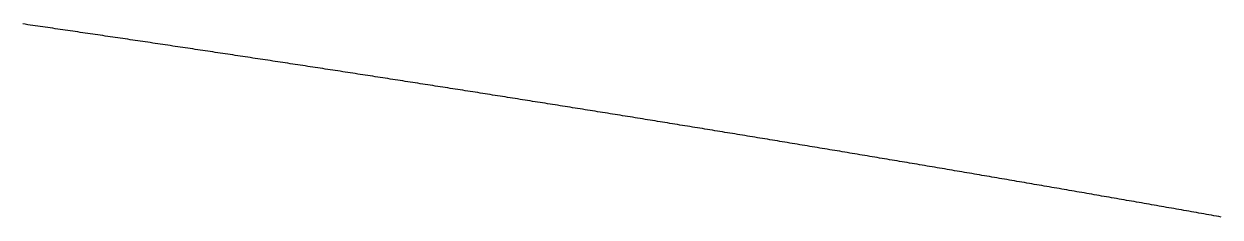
# Model space of a CAD drawing. Extents: x 6805096 to 46905100, y -25788412 to -58651.
# Drawn here: x 34637457 to 36398436, y -922886 to -639213 of the extents above; entities that cross this region are included whole.
import ezdxf

# ---------------------------------------------------------------- set-up
doc = ezdxf.new("R2010")
doc.units = 0

msp = doc.modelspace()

# ---------------------------------------------------------------- linework, layer by layer
at = {"layer": 'Layer 1'}
for p, q in [((34639298.438985, -639745.685062), (34635615.61772, -639213.21642)), ((34642981.235222, -640278.397981), (34639298.438985, -639745.685062)), ((34646664.006418, -640811.355177), (34642981.235222, -640278.397981)), ((34650346.752561, -641344.556651), (34646664.006418, -640811.355177)), ((34654029.47364, -641878.002404), (34650346.752561, -641344.556651)), ((34657712.169642, -642411.692435), (34654029.47364, -641878.002404)), ((34661394.840555, -642945.626745), (34657712.169642, -642411.692435)), ((34665077.486366, -643479.805334), (34661394.840555, -642945.626745)), ((34668760.107065, -644014.228202), (34665077.486366, -643479.805334)), ((34672442.702638, -644548.89535), (34668760.107065, -644014.228202)), ((34676125.273074, -645083.806778), (34672442.702638, -644548.89535)), ((34679807.81836, -645618.962486), (34676125.273074, -645083.806778)), ((34683490.338485, -646154.362475), (34679807.81836, -645618.962486)), ((34687172.833436, -646690.006744), (34683490.338485, -646154.362475)), ((34690855.303201, -647225.895295), (34687172.833436, -646690.006744)), ((34694537.747768, -647762.028127), (34690855.303201, -647225.895295)), ((34698220.167125, -648298.40524), (34694537.747768, -647762.028127)), ((34701902.56126, -648835.026636), (34698220.167125, -648298.40524)), ((34705584.930161, -649371.892314), (34701902.56126, -648835.026636)), ((34709267.273815, -649909.002274), (34705584.930161, -649371.892314)), ((34712949.592211, -650446.356518), (34709267.273815, -649909.002274)), ((34716631.885336, -650983.955044), (34712949.592211, -650446.356518)), ((34720314.153178, -651521.797854), (34716631.885336, -650983.955044)), ((34723996.395726, -652059.884947), (34720314.153178, -651521.797854)), ((34727678.612966, -652598.216325), (34723996.395726, -652059.884947)), ((34731360.804888, -653136.791986), (34727678.612966, -652598.216325)), ((34735042.971478, -653675.611933), (34731360.804888, -653136.791986)), ((34738725.112725, -654214.676164), (34735042.971478, -653675.611933)), ((34742407.228617, -654753.98468), (34738725.112725, -654214.676164)), ((34746089.319141, -655293.537482), (34742407.228617, -654753.98468)), ((34749771.384285, -655833.334569), (34746089.319141, -655293.537482)), ((34753453.424038, -656373.375943), (34749771.384285, -655833.334569)), ((34757135.438387, -656913.661602), (34753453.424038, -656373.375943)), ((34760817.42732, -657454.191549), (34757135.438387, -656913.661602)), ((34764499.390825, -657994.965782), (34760817.42732, -657454.191549)), ((34768181.32889, -658535.984302), (34764499.390825, -657994.965782)), ((34771863.241502, -659077.24711), (34768181.32889, -658535.984302)), ((34775545.128651, -659618.754205), (34771863.241502, -659077.24711)), ((34779226.990322, -660160.505589), (34775545.128651, -659618.754205)), ((34782908.826505, -660702.501261), (34779226.990322, -660160.505589)), ((34786590.637188, -661244.741221), (34782908.826505, -660702.501261)), ((34790272.422357, -661787.22547), (34786590.637188, -661244.741221)), ((34793954.182002, -662329.954009), (34790272.422357, -661787.22547)), ((34797635.916109, -662872.926837), (34793954.182002, -662329.954009)), ((34801317.624668, -663416.143954), (34797635.916109, -662872.926837)), ((34804999.307665, -663959.605362), (34801317.624668, -663416.143954)), ((34808680.965089, -664503.31106), (34804999.307665, -663959.605362)), ((34812362.596927, -665047.261049), (34808680.965089, -664503.31106)), ((34816044.203167, -665591.455328), (34812362.596927, -665047.261049)), ((34819725.783798, -666135.893899), (34816044.203167, -665591.455328)), ((34823407.338808, -666680.576761), (34819725.783798, -666135.893899)), ((34827088.868183, -667225.503915), (34823407.338808, -666680.576761)), ((34830770.371912, -667770.675361), (34827088.868183, -667225.503915)), ((34834451.849983, -668316.091099), (34830770.371912, -667770.675361)), ((34838133.302384, -668861.75113), (34834451.849983, -668316.091099)), ((34841814.729102, -669407.655454), (34838133.302384, -668861.75113)), ((34845496.130126, -669953.804071), (34841814.729102, -669407.655454)), ((34849177.505444, -670500.196981), (34845496.130126, -669953.804071)), ((34852858.855042, -671046.834185), (34849177.505444, -670500.196981)), ((34856540.17891, -671593.715684), (34852858.855042, -671046.834185)), ((34860221.477035, -672140.841476), (34856540.17891, -671593.715684)), ((34863902.749405, -672688.211564), (34860221.477035, -672140.841476)), ((34867583.996008, -673235.825946), (34863902.749405, -672688.211564)), ((34871265.216831, -673783.684623), (34867583.996008, -673235.825946)), ((34874946.411864, -674331.787596), (34871265.216831, -673783.684623)), ((34878627.581092, -674880.134865), (34874946.411864, -674331.787596)), ((34882308.724506, -675428.72643), (34878627.581092, -674880.134865)), ((34885989.842091, -675977.562291), (34882308.724506, -675428.72643)), ((34889670.933837, -676526.642449), (34885989.842091, -675977.562291)), ((34893351.99973, -677075.966904), (34889670.933837, -676526.642449)), ((34897033.03976, -677625.535656), (34893351.99973, -677075.966904)), ((34900714.053914, -678175.348706), (34897033.03976, -677625.535656)), ((34904395.042179, -678725.406053), (34900714.053914, -678175.348706)), ((34908076.004544, -679275.707698), (34904395.042179, -678725.406053)), ((34911756.940997, -679826.253642), (34908076.004544, -679275.707698)), ((34915437.851525, -680377.043885), (34911756.940997, -679826.253642)), ((34919118.736116, -680928.078426), (34915437.851525, -680377.043885)), ((34922799.594759, -681479.357267), (34919118.736116, -680928.078426)), ((34926480.427441, -682030.880407), (34922799.594759, -681479.357267)), ((34930161.234149, -682582.647847), (34926480.427441, -682030.880407)), ((34933842.014873, -683134.659587), (34930161.234149, -682582.647847)), ((34937522.769599, -683686.915628), (34933842.014873, -683134.659587)), ((34941203.498316, -684239.415969), (34937522.769599, -683686.915628)), ((34944884.201012, -684792.160612), (34941203.498316, -684239.415969)), ((34948564.877674, -685345.149555), (34944884.201012, -684792.160612)), ((34952245.52829, -685898.3828), (34948564.877674, -685345.149555)), ((34955926.152849, -686451.860347), (34952245.52829, -685898.3828)), ((34959606.751337, -687005.582196), (34955926.152849, -686451.860347)), ((34963287.323744, -687559.548348), (34959606.751337, -687005.582196)), ((34966967.870056, -688113.758802), (34963287.323744, -687559.548348)), ((34970648.390263, -688668.213559), (34966967.870056, -688113.758802)), ((34974328.884351, -689222.912619), (34970648.390263, -688668.213559)), ((34978009.352308, -689777.855983), (34974328.884351, -689222.912619)), ((34981689.794123, -690333.043651), (34978009.352308, -689777.855983)), ((34985370.209784, -690888.475623), (34981689.794123, -690333.043651)), ((34989050.599277, -691444.151899), (34985370.209784, -690888.475623)), ((34992730.962592, -692000.072481), (34989050.599277, -691444.151899)), ((34996411.299716, -692556.237367), (34992730.962592, -692000.072481)), ((35000091.610637, -693112.646558), (34996411.299716, -692556.237367)), ((35003771.895342, -693669.300055), (35000091.610637, -693112.646558)), ((35007452.15382, -694226.197858), (35003771.895342, -693669.300055)), ((35011132.386059, -694783.339967), (35007452.15382, -694226.197858)), ((35014812.592046, -695340.726383), (35011132.386059, -694783.339967)), ((35018492.77177, -695898.357105), (35014812.592046, -695340.726383)), ((35022172.925217, -696456.232134), (35018492.77177, -695898.357105)), ((35025853.052377, -697014.351471), (35022172.925217, -696456.232134)), ((35029533.153237, -697572.715115), (35025853.052377, -697014.351471)), ((35033213.227785, -698131.323067), (35029533.153237, -697572.715115)), ((35036893.276009, -698690.175327), (35033213.227785, -698131.323067)), ((35040573.297896, -699249.271896), (35036893.276009, -698690.175327)), ((35044253.293435, -699808.612773), (35040573.297896, -699249.271896)), ((35047933.262613, -700368.19796), (35044253.293435, -699808.612773)), ((35051613.205419, -700928.027455), (35047933.262613, -700368.19796)), ((35055293.12184, -701488.101261), (35051613.205419, -700928.027455)), ((35058973.011864, -702048.419376), (35055293.12184, -701488.101261)), ((35062652.875479, -702608.981802), (35058973.011864, -702048.419376)), ((35066332.712673, -703169.788538), (35062652.875479, -702608.981802)), ((35070012.523434, -703730.839584), (35066332.712673, -703169.788538)), ((35073692.30775, -704292.134942), (35070012.523434, -703730.839584)), ((35077372.065608, -704853.674611), (35073692.30775, -704292.134942)), ((35081051.796997, -705415.458592), (35077372.065608, -704853.674611)), ((35084731.501904, -705977.486885), (35081051.796997, -705415.458592)), ((35088411.180317, -706539.75949), (35084731.501904, -705977.486885)), ((35092090.832225, -707102.276407), (35088411.180317, -706539.75949)), ((35095770.457614, -707665.037637), (35092090.832225, -707102.276407)), ((35099450.056473, -708228.043181), (35095770.457614, -707665.037637)), ((35103129.628791, -708791.293037), (35099450.056473, -708228.043181)), ((35106809.174554, -709354.787207), (35103129.628791, -708791.293037)), ((35110488.69375, -709918.525692), (35106809.174554, -709354.787207)), ((35114168.186368, -710482.50849), (35110488.69375, -709918.525692)), ((35117847.652396, -711046.735603), (35114168.186368, -710482.50849)), ((35121527.09182, -711611.207031), (35117847.652396, -711046.735603)), ((35125206.50463, -712175.922774), (35121527.09182, -711611.207031)), ((35128885.890813, -712740.882832), (35125206.50463, -712175.922774)), ((35132565.250357, -713306.087206), (35128885.890813, -712740.882832)), ((35136244.58325, -713871.535895), (35132565.250357, -713306.087206)), ((35139923.889479, -714437.228901), (35136244.58325, -713871.535895)), ((35143603.169033, -715003.166224), (35139923.889479, -714437.228901)), ((35147282.4219, -715569.347863), (35143603.169033, -715003.166224)), ((35150961.648067, -716135.77382), (35147282.4219, -715569.347863)), ((35154640.847522, -716702.444094), (35150961.648067, -716135.77382)), ((35158320.020253, -717269.358685), (35154640.847522, -716702.444094)), ((35161999.166249, -717836.517595), (35158320.020253, -717269.358685)), ((35165678.285496, -718403.920822), (35161999.166249, -717836.517595)), ((35169357.377983, -718971.568369), (35165678.285496, -718403.920822)), ((35173036.443698, -719539.460234), (35169357.377983, -718971.568369)), ((35176715.482629, -720107.596418), (35173036.443698, -719539.460234)), ((35180394.494763, -720675.976922), (35176715.482629, -720107.596418)), ((35184073.480088, -721244.601745), (35180394.494763, -720675.976922)), ((35187752.438593, -721813.470889), (35184073.480088, -721244.601745)), ((35191431.370265, -722382.584352), (35187752.438593, -721813.470889)), ((35195110.275092, -722951.942136), (35191431.370265, -722382.584352)), ((35198789.153062, -723521.544241), (35195110.275092, -722951.942136)), ((35202468.004163, -724091.390667), (35198789.153062, -723521.544241)), ((35206146.828382, -724661.481415), (35202468.004163, -724091.390667)), ((35209825.625709, -725231.816484), (35206146.828382, -724661.481415)), ((35213504.396129, -725802.395876), (35209825.625709, -725231.816484)), ((35217183.139632, -726373.219589), (35213504.396129, -725802.395876)), ((35220861.856206, -726944.287625), (35217183.139632, -726373.219589)), ((35224540.545837, -727515.599984), (35220861.856206, -726944.287625)), ((35228219.208515, -728087.156666), (35224540.545837, -727515.599984)), ((35231897.844227, -728658.957672), (35228219.208515, -728087.156666)), ((35235576.45296, -729231.003001), (35231897.844227, -728658.957672)), ((35239255.034704, -729803.292655), (35235576.45296, -729231.003001)), ((35242933.589444, -730375.826632), (35239255.034704, -729803.292655)), ((35246612.117171, -730948.604934), (35242933.589444, -730375.826632)), ((35250290.617871, -731521.627562), (35246612.117171, -730948.604934)), ((35253969.091532, -732094.894514), (35250290.617871, -731521.627562)), ((35257647.538142, -732668.405792), (35253969.091532, -732094.894514)), ((35261325.95769, -733242.161395), (35257647.538142, -732668.405792)), ((35265004.350162, -733816.161325), (35261325.95769, -733242.161395)), ((35268682.715547, -734390.40558), (35265004.350162, -733816.161325)), ((35272361.053834, -734964.894163), (35268682.715547, -734390.40558)), ((35276039.365008, -735539.627072), (35272361.053834, -734964.894163)), ((35279717.649059, -736114.604309), (35276039.365008, -735539.627072)), ((35283395.905975, -736689.825872), (35279717.649059, -736114.604309)), ((35287074.135743, -737265.291764), (35283395.905975, -736689.825872)), ((35290752.338351, -737841.001984), (35287074.135743, -737265.291764)), ((35294430.513788, -738416.956532), (35290752.338351, -737841.001984)), ((35298108.66204, -738993.155409), (35294430.513788, -738416.956532)), ((35301786.783096, -739569.598614), (35298108.66204, -738993.155409)), ((35305464.876944, -740146.286149), (35301786.783096, -739569.598614)), ((35309142.943572, -740723.218014), (35305464.876944, -740146.286149)), ((35312820.982967, -741300.394208), (35309142.943572, -740723.218014)), ((35316498.995117, -741877.814732), (35312820.982967, -741300.394208)), ((35320176.980011, -742455.479586), (35316498.995117, -741877.814732)), ((35323854.937636, -743033.388771), (35320176.980011, -742455.479586)), ((35327532.86798, -743611.542287), (35323854.937636, -743033.388771)), ((35331210.771032, -744189.940135), (35327532.86798, -743611.542287)), ((35334888.646778, -744768.582313), (35331210.771032, -744189.940135)), ((35338566.495207, -745347.468824), (35334888.646778, -744768.582313)), ((35342244.316306, -745926.599667), (35338566.495207, -745347.468824)), ((35345922.110064, -746505.974842), (35342244.316306, -745926.599667)), ((35349599.876469, -747085.594349), (35345922.110064, -746505.974842)), ((35353277.615508, -747665.45819), (35349599.876469, -747085.594349)), ((35356955.327169, -748245.566364), (35353277.615508, -747665.45819)), ((35360633.01144, -748825.918871), (35356955.327169, -748245.566364)), ((35364310.668309, -749406.515712), (35360633.01144, -748825.918871)), ((35367988.297764, -749987.356888), (35364310.668309, -749406.515712)), ((35371665.899793, -750568.442397), (35367988.297764, -749987.356888)), ((35375343.474384, -751149.772241), (35371665.899793, -750568.442397)), ((35379021.021524, -751731.346421), (35375343.474384, -751149.772241)), ((35382698.541202, -752313.164935), (35379021.021524, -751731.346421)), ((35386376.033405, -752895.227785), (35382698.541202, -752313.164935)), ((35390053.498121, -753477.534971), (35386376.033405, -752895.227785)), ((35393730.935338, -754060.086493), (35390053.498121, -753477.534971)), ((35397408.345045, -754642.882351), (35393730.935338, -754060.086493)), ((35401085.727228, -755225.922546), (35397408.345045, -754642.882351)), ((35404763.081876, -755809.207078), (35401085.727228, -755225.922546)), ((35408440.408977, -756392.735948), (35404763.081876, -755809.207078)), ((35412117.708518, -756976.509155), (35408440.408977, -756392.735948)), ((35415794.980488, -757560.526699), (35412117.708518, -756976.509155)), ((35419472.224874, -758144.788582), (35415794.980488, -757560.526699)), ((35423149.441664, -758729.294803), (35419472.224874, -758144.788582)), ((35426826.630847, -759314.045363), (35423149.441664, -758729.294803)), ((35430503.792409, -759899.040262), (35426826.630847, -759314.045363)), ((35434180.92634, -760484.2795), (35430503.792409, -759899.040262)), ((35437858.032626, -761069.763078), (35434180.92634, -760484.2795)), ((35441535.111256, -761655.490996), (35437858.032626, -761069.763078)), ((35445212.162217, -762241.463253), (35441535.111256, -761655.490996)), ((35448889.185499, -762827.679851), (35445212.162217, -762241.463253)), ((35452566.181087, -763414.14079), (35448889.185499, -762827.679851)), ((35456243.148971, -764000.84607), (35452566.181087, -763414.14079)), ((35459920.089137, -764587.795691), (35456243.148971, -764000.84607)), ((35463597.001575, -765174.989654), (35459920.089137, -764587.795691)), ((35467273.886272, -765762.427959), (35463597.001575, -765174.989654)), ((35470950.743215, -766350.110606), (35467273.886272, -765762.427959)), ((35474627.572394, -766938.037595), (35470950.743215, -766350.110606)), ((35478304.373795, -767526.208927), (35474627.572394, -766938.037595)), ((35481981.147406, -768114.624602), (35478304.373795, -767526.208927)), ((35485657.893216, -768703.28462), (35481981.147406, -768114.624602)), ((35489334.611212, -769292.188982), (35485657.893216, -768703.28462)), ((35493011.301382, -769881.337688), (35489334.611212, -769292.188982)), ((35496687.963714, -770470.730738), (35493011.301382, -769881.337688)), ((35500364.598196, -771060.368132), (35496687.963714, -770470.730738)), ((35504041.204816, -771650.249871), (35500364.598196, -771060.368132)), ((35507717.783562, -772240.375955), (35504041.204816, -771650.249871)), ((35511394.334421, -772830.746385), (35507717.783562, -772240.375955)), ((35515070.857382, -773421.36116), (35511394.334421, -772830.746385)), ((35518747.352432, -774012.220281), (35515070.857382, -773421.36116)), ((35522423.819559, -774603.323748), (35518747.352432, -774012.220281)), ((35526100.258752, -775194.671562), (35522423.819559, -774603.323748)), ((35529776.669997, -775786.263723), (35526100.258752, -775194.671562)), ((35533453.053284, -776378.10023), (35529776.669997, -775786.263723)), ((35537129.408599, -776970.181085), (35533453.053284, -776378.10023)), ((35540805.735931, -777562.506287), (35537129.408599, -776970.181085)), ((35544482.035268, -778155.075838), (35540805.735931, -777562.506287)), ((35548158.306597, -778747.889736), (35544482.035268, -778155.075838)), ((35551834.549907, -779340.947984), (35548158.306597, -778747.889736)), ((35555510.765185, -779934.250579), (35551834.549907, -779340.947984)), ((35559186.952419, -780527.797524), (35555510.765185, -779934.250579)), ((35562863.111597, -781121.588819), (35559186.952419, -780527.797524)), ((35566539.242707, -781715.624463), (35562863.111597, -781121.588819)), ((35570215.345737, -782309.904457), (35566539.242707, -781715.624463)), ((35573891.420675, -782904.428801), (35570215.345737, -782309.904457)), ((35577567.467508, -783499.197495), (35573891.420675, -782904.428801)), ((35581243.486225, -784094.210541), (35577567.467508, -783499.197495)), ((35584919.476813, -784689.467937), (35581243.486225, -784094.210541)), ((35588595.439261, -785284.969685), (35584919.476813, -784689.467937)), ((35592271.373555, -785880.715785), (35588595.439261, -785284.969685)), ((35595947.279685, -786476.706236), (35592271.373555, -785880.715785)), ((35599623.157638, -787072.94104), (35595947.279685, -786476.706236)), ((35603299.007402, -787669.420196), (35599623.157638, -787072.94104)), ((35606974.828964, -788266.143705), (35603299.007402, -787669.420196)), ((35610650.622313, -788863.111567), (35606974.828964, -788266.143705)), ((35614326.387436, -789460.323783), (35610650.622313, -788863.111567)), ((35618002.124322, -790057.780352), (35614326.387436, -789460.323783)), ((35621677.832958, -790655.481275), (35618002.124322, -790057.780352)), ((35625353.513333, -791253.426553), (35621677.832958, -790655.481275)), ((35629029.165433, -791851.616185), (35625353.513333, -791253.426553)), ((35632704.789248, -792450.050172), (35629029.165433, -791851.616185)), ((35636380.384764, -793048.728513), (35632704.789248, -792450.050172)), ((35640055.95197, -793647.651211), (35636380.384764, -793048.728513)), ((35643731.490854, -794246.818264), (35640055.95197, -793647.651211)), ((35647407.001403, -794846.229673), (35643731.490854, -794246.818264)), ((35651082.483606, -795445.885438), (35647407.001403, -794846.229673)), ((35654757.93745, -796045.78556), (35651082.483606, -795445.885438)), ((35658433.362923, -796645.930039), (35654757.93745, -796045.78556)), ((35662108.760013, -797246.318874), (35658433.362923, -796645.930039)), ((35665784.128708, -797846.952068), (35662108.760013, -797246.318874)), ((35669459.468996, -798447.829619), (35665784.128708, -797846.952068)), ((35673134.780865, -799048.951527), (35669459.468996, -798447.829619)), ((35676810.064303, -799650.317795), (35673134.780865, -799048.951527)), ((35680485.319297, -800251.928421), (35676810.064303, -799650.317795)), ((35684160.545835, -800853.783405), (35680485.319297, -800251.928421)), ((35687835.743906, -801455.882749), (35684160.545835, -800853.783405)), ((35691510.913497, -802058.226452), (35687835.743906, -801455.882749)), ((35695186.054596, -802660.814515), (35691510.913497, -802058.226452)), ((35698861.167191, -803263.646938), (35695186.054596, -802660.814515)), ((35702536.25127, -803866.723721), (35698861.167191, -803263.646938)), ((35706211.306821, -804470.044865), (35702536.25127, -803866.723721)), ((35709886.333832, -805073.61037), (35706211.306821, -804470.044865)), ((35713561.33229, -805677.420236), (35709886.333832, -805073.61037)), ((35717236.302183, -806281.474463), (35713561.33229, -805677.420236)), ((35720911.2435, -806885.773052), (35717236.302183, -806281.474463)), ((35724586.156228, -807490.316003), (35720911.2435, -806885.773052)), ((35728261.040355, -808095.103317), (35724586.156228, -807490.316003)), ((35731935.895869, -808700.134993), (35728261.040355, -808095.103317)), ((35735610.722758, -809305.411032), (35731935.895869, -808700.134993)), ((35739285.52101, -809910.931434), (35735610.722758, -809305.411032)), ((35742960.290612, -810516.6962), (35739285.52101, -809910.931434)), ((35746635.031553, -811122.705329), (35742960.290612, -810516.6962)), ((35750309.74382, -811728.958822), (35746635.031553, -811122.705329)), ((35753984.427402, -812335.45668), (35750309.74382, -811728.958822)), ((35757659.082286, -812942.198902), (35753984.427402, -812335.45668)), ((35761333.70846, -813549.18549), (35757659.082286, -812942.198902)), ((35765008.305912, -814156.416442), (35761333.70846, -813549.18549)), ((35768682.87463, -814763.89176), (35765008.305912, -814156.416442)), ((35772357.414602, -815371.611444), (35768682.87463, -814763.89176)), ((35776031.925816, -815979.575493), (35772357.414602, -815371.611444)), ((35779706.408259, -816587.78391), (35776031.925816, -815979.575493)), ((35783380.861919, -817196.236692), (35779706.408259, -816587.78391)), ((35787055.286785, -817804.933842), (35783380.861919, -817196.236692)), ((35790729.682844, -818413.875359), (35787055.286785, -817804.933842)), ((35794404.050085, -819023.061243), (35790729.682844, -818413.875359)), ((35798078.388494, -819632.491495), (35794404.050085, -819023.061243)), ((35801752.69806, -820242.166116), (35798078.388494, -819632.491495)), ((35805426.978771, -820852.085104), (35801752.69806, -820242.166116)), ((35809101.230615, -821462.248461), (35805426.978771, -820852.085104)), ((35812775.453579, -822072.656188), (35809101.230615, -821462.248461)), ((35816449.647652, -822683.308283), (35812775.453579, -822072.656188)), ((35820123.812821, -823294.204748), (35816449.647652, -822683.308283)), ((35823797.949074, -823905.345583), (35820123.812821, -823294.204748)), ((35827472.056399, -824516.730788), (35823797.949074, -823905.345583)), ((35831146.134785, -825128.360363), (35827472.056399, -824516.730788)), ((35834820.184218, -825740.234309), (35831146.134785, -825128.360363)), ((35838494.204688, -826352.352626), (35834820.184218, -825740.234309)), ((35842168.19618, -826964.715314), (35838494.204688, -826352.352626)), ((35845842.158685, -827577.322373), (35842168.19618, -826964.715314)), ((35849516.092189, -828190.173805), (35845842.158685, -827577.322373)), ((35853189.99668, -828803.269608), (35849516.092189, -828190.173805)), ((35856863.872147, -829416.609784), (35853189.99668, -828803.269608)), ((35860537.718577, -830030.194333), (35856863.872147, -829416.609784)), ((35864211.535957, -830644.023254), (35860537.718577, -830030.194333)), ((35867885.324277, -831258.096549), (35864211.535957, -830644.023254)), ((35871559.083524, -831872.414218), (35867885.324277, -831258.096549)), ((35875232.813685, -832486.97626), (35871559.083524, -831872.414218)), ((35878906.514749, -833101.782676), (35875232.813685, -832486.97626)), ((35882580.186703, -833716.833467), (35878906.514749, -833101.782676)), ((35886253.829536, -834332.128633), (35882580.186703, -833716.833467)), ((35889927.443235, -834947.668173), (35886253.829536, -834332.128633)), ((35893601.027788, -835563.452089), (35889927.443235, -834947.668173)), ((35897274.583183, -836179.48038), (35893601.027788, -835563.452089)), ((35900948.109408, -836795.753047), (35897274.583183, -836179.48038)), ((35904621.606451, -837412.27009), (35900948.109408, -836795.753047)), ((35908295.0743, -838029.03151), (35904621.606451, -837412.27009)), ((35911968.512942, -838646.037307), (35908295.0743, -838029.03151)), ((35915641.922366, -839263.28748), (35911968.512942, -838646.037307)), ((35919315.302559, -839880.782031), (35915641.922366, -839263.28748)), ((35922988.653509, -840498.520959), (35919315.302559, -839880.782031)), ((35926661.975205, -841116.504265), (35922988.653509, -840498.520959)), ((35930335.267634, -841734.73195), (35926661.975205, -841116.504265)), ((35934008.530783, -842353.204012), (35930335.267634, -841734.73195)), ((35937681.764642, -842971.920454), (35934008.530783, -842353.204012)), ((35941354.969197, -843590.881274), (35937681.764642, -842971.920454)), ((35945028.144436, -844210.086474), (35941354.969197, -843590.881274)), ((35948701.290349, -844829.536054), (35945028.144436, -844210.086474)), ((35952374.406921, -845449.230013), (35948701.290349, -844829.536054)), ((35956047.494142, -846069.168353), (35952374.406921, -845449.230013)), ((35959720.552, -846689.351073), (35956047.494142, -846069.168353)), ((35963393.580481, -847309.778173), (35959720.552, -846689.351073)), ((35967066.579574, -847930.449655), (35963393.580481, -847309.778173)), ((35970739.549267, -848551.365518), (35967066.579574, -847930.449655)), ((35974412.489548, -849172.525763), (35970739.549267, -848551.365518)), ((35978085.400404, -849793.930389), (35974412.489548, -849172.525763)), ((35981758.281824, -850415.579398), (35978085.400404, -849793.930389)), ((35985431.133795, -851037.472789), (35981758.281824, -850415.579398)), ((35989103.956306, -851659.610563), (35985431.133795, -851037.472789)), ((35992776.749344, -852281.99272), (35989103.956306, -851659.610563)), ((35996449.512896, -852904.619261), (35992776.749344, -852281.99272)), ((36000122.246952, -853527.490185), (35996449.512896, -852904.619261)), ((36003794.951499, -854150.605493), (36000122.246952, -853527.490185)), ((36007467.626524, -854773.965185), (36003794.951499, -854150.605493)), ((36011140.272016, -855397.569261), (36007467.626524, -854773.965185)), ((36014812.887963, -856021.417723), (36011140.272016, -855397.569261)), ((36018485.474352, -856645.510569), (36014812.887963, -856021.417723)), ((36022158.031171, -857269.847801), (36018485.474352, -856645.510569)), ((36025830.558409, -857894.429418), (36022158.031171, -857269.847801)), ((36029503.056052, -858519.255422), (36025830.558409, -857894.429418)), ((36033175.52409, -859144.325811), (36029503.056052, -858519.255422)), ((36036847.962509, -859769.640588), (36033175.52409, -859144.325811)), ((36040520.371298, -860395.199751), (36036847.962509, -859769.640588)), ((36044192.750445, -861021.003301), (36040520.371298, -860395.199751)), ((36047865.099938, -861647.051238), (36044192.750445, -861021.003301)), ((36051537.419763, -862273.343563), (36047865.099938, -861647.051238)), ((36055209.70991, -862899.880276), (36051537.419763, -862273.343563)), ((36058881.970367, -863526.661377), (36055209.70991, -862899.880276)), ((36062554.20112, -864153.686867), (36058881.970367, -863526.661377)), ((36066226.402158, -864780.956745), (36062554.20112, -864153.686867)), ((36069898.57347, -865408.471013), (36066226.402158, -864780.956745)), ((36073570.715042, -866036.22967), (36069898.57347, -865408.471013)), ((36077242.826862, -866664.232717), (36073570.715042, -866036.22967)), ((36080914.90892, -867292.480153), (36077242.826862, -866664.232717)), ((36084586.961201, -867920.97198), (36080914.90892, -867292.480153)), ((36088258.983695, -868549.708198), (36084586.961201, -867920.97198)), ((36091930.976389, -869178.688806), (36088258.983695, -868549.708198)), ((36095602.939272, -869807.913806), (36091930.976389, -869178.688806)), ((36099274.87233, -870437.383196), (36095602.939272, -869807.913806)), ((36102946.775552, -871067.096979), (36099274.87233, -870437.383196)), ((36106618.648926, -871697.055153), (36102946.775552, -871067.096979)), ((36110290.49244, -872327.25772), (36106618.648926, -871697.055153)), ((36113962.306081, -872957.704679), (36110290.49244, -872327.25772)), ((36117634.089837, -873588.396032), (36113962.306081, -872957.704679)), ((36121305.843697, -874219.331777), (36117634.089837, -873588.396032)), ((36124977.567648, -874850.511916), (36121305.843697, -874219.331777)), ((36128649.261679, -875481.936448), (36124977.567648, -874850.511916)), ((36132320.925776, -876113.605374), (36128649.261679, -875481.936448)), ((36135992.559928, -876745.518695), (36132320.925776, -876113.605374)), ((36139664.164123, -877377.67641), (36135992.559928, -876745.518695)), ((36143335.738349, -878010.07852), (36139664.164123, -877377.67641)), ((36147007.282593, -878642.725026), (36143335.738349, -878010.07852)), ((36150678.796844, -879275.615926), (36147007.282593, -878642.725026)), ((36154350.281088, -879908.751223), (36150678.796844, -879275.615926)), ((36158021.735316, -880542.130915), (36154350.281088, -879908.751223)), ((36161693.159513, -881175.755004), (36158021.735316, -880542.130915)), ((36165364.553668, -881809.623489), (36161693.159513, -881175.755004)), ((36169035.91777, -882443.736371), (36165364.553668, -881809.623489)), ((36172707.251805, -883078.093651), (36169035.91777, -882443.736371)), ((36176378.555761, -883712.695328), (36172707.251805, -883078.093651)), ((36180049.829628, -884347.541402), (36176378.555761, -883712.695328)), ((36183721.073391, -884982.631875), (36180049.829628, -884347.541402)), ((36187392.287041, -885617.966746), (36183721.073391, -884982.631875)), ((36191063.470563, -886253.546015), (36187392.287041, -885617.966746)), ((36194734.623946, -886889.369683), (36191063.470563, -886253.546015)), ((36198405.747179, -887525.437751), (36194734.623946, -886889.369683)), ((36202076.840248, -888161.750218), (36198405.747179, -887525.437751)), ((36205747.903142, -888798.307085), (36202076.840248, -888161.750218)), ((36209418.935849, -889435.108352), (36205747.903142, -888798.307085)), ((36213089.938357, -890072.154019), (36209418.935849, -889435.108352)), ((36216760.910653, -890709.444086), (36213089.938357, -890072.154019)), ((36220431.852725, -891346.978555), (36216760.910653, -890709.444086)), ((36224102.764562, -891984.757425), (36220431.852725, -891346.978555)), ((36227773.64615, -892622.780696), (36224102.764562, -891984.757425)), ((36231444.497479, -893261.048369), (36227773.64615, -892622.780696)), ((36235115.318536, -893899.560445), (36231444.497479, -893261.048369)), ((36238786.109308, -894538.316922), (36235115.318536, -893899.560445)), ((36242456.869785, -895177.317802), (36238786.109308, -894538.316922)), ((36246127.599952, -895816.563085), (36242456.869785, -895177.317802)), ((36249798.2998, -896456.052772), (36246127.599952, -895816.563085)), ((36253468.969314, -897095.786861), (36249798.2998, -896456.052772)), ((36257139.608484, -897735.765355), (36253468.969314, -897095.786861)), ((36260810.217297, -898375.988253), (36257139.608484, -897735.765355)), ((36264480.795741, -899016.455555), (36260810.217297, -898375.988253)), ((36268151.343804, -899657.167261), (36264480.795741, -899016.455555)), ((36271821.861474, -900298.123373), (36268151.343804, -899657.167261)), ((36275492.348739, -900939.32389), (36271821.861474, -900298.123373)), ((36279162.805586, -901580.768812), (36275492.348739, -900939.32389)), ((36282833.232003, -902222.45814), (36279162.805586, -901580.768812)), ((36286503.627979, -902864.391875), (36282833.232003, -902222.45814)), ((36290173.993502, -903506.570015), (36286503.627979, -902864.391875)), ((36293844.328558, -904148.992562), (36290173.993502, -903506.570015)), ((36297514.633137, -904791.659517), (36293844.328558, -904148.992562)), ((36301184.907225, -905434.570878), (36297514.633137, -904791.659517)), ((36304855.150811, -906077.726647), (36301184.907225, -905434.570878)), ((36308525.363883, -906721.126824), (36304855.150811, -906077.726647)), ((36312195.546429, -907364.771409), (36308525.363883, -906721.126824)), ((36315865.698436, -908008.660402), (36312195.546429, -907364.771409)), ((36319535.819892, -908652.793804), (36315865.698436, -908008.660402)), ((36323205.910786, -909297.171615), (36319535.819892, -908652.793804)), ((36326875.971105, -909941.793835), (36323205.910786, -909297.171615)), ((36330546.000837, -910586.660465), (36326875.971105, -909941.793835)), ((36334215.99997, -911231.771505), (36330546.000837, -910586.660465)), ((36337885.968492, -911877.126955), (36334215.99997, -911231.771505)), ((36341555.90639, -912522.726815), (36337885.968492, -911877.126955)), ((36345225.813654, -913168.571086), (36341555.90639, -912522.726815)), ((36348895.690269, -913814.659767), (36345225.813654, -913168.571086)), ((36352565.536225, -914460.992861), (36348895.690269, -913814.659767)), ((36356235.35151, -915107.570365), (36352565.536225, -914460.992861)), ((36359905.13611, -915754.392282), (36356235.35151, -915107.570365)), ((36363574.890015, -916401.45861), (36359905.13611, -915754.392282)), ((36367244.613211, -917048.769352), (36363574.890015, -916401.45861)), ((36370914.305688, -917696.324505), (36367244.613211, -917048.769352)), ((36374583.967432, -918344.124072), (36370914.305688, -917696.324505)), ((36378253.598431, -918992.168052), (36374583.967432, -918344.124072)), ((36381923.198675, -919640.456446), (36378253.598431, -918992.168052)), ((36385592.768149, -920288.989253), (36381923.198675, -919640.456446)), ((36389262.306843, -920937.766475), (36385592.768149, -920288.989253)), ((36392931.814745, -921586.788111), (36389262.306843, -920937.766475)), ((36396601.291841, -922236.054162), (36392931.814745, -921586.788111)), ((36400270.73812, -922885.564628), (36396601.291841, -922236.054162))]:
    msp.add_line(p, q, dxfattribs=at)

doc.saveas('drawing.dxf')
